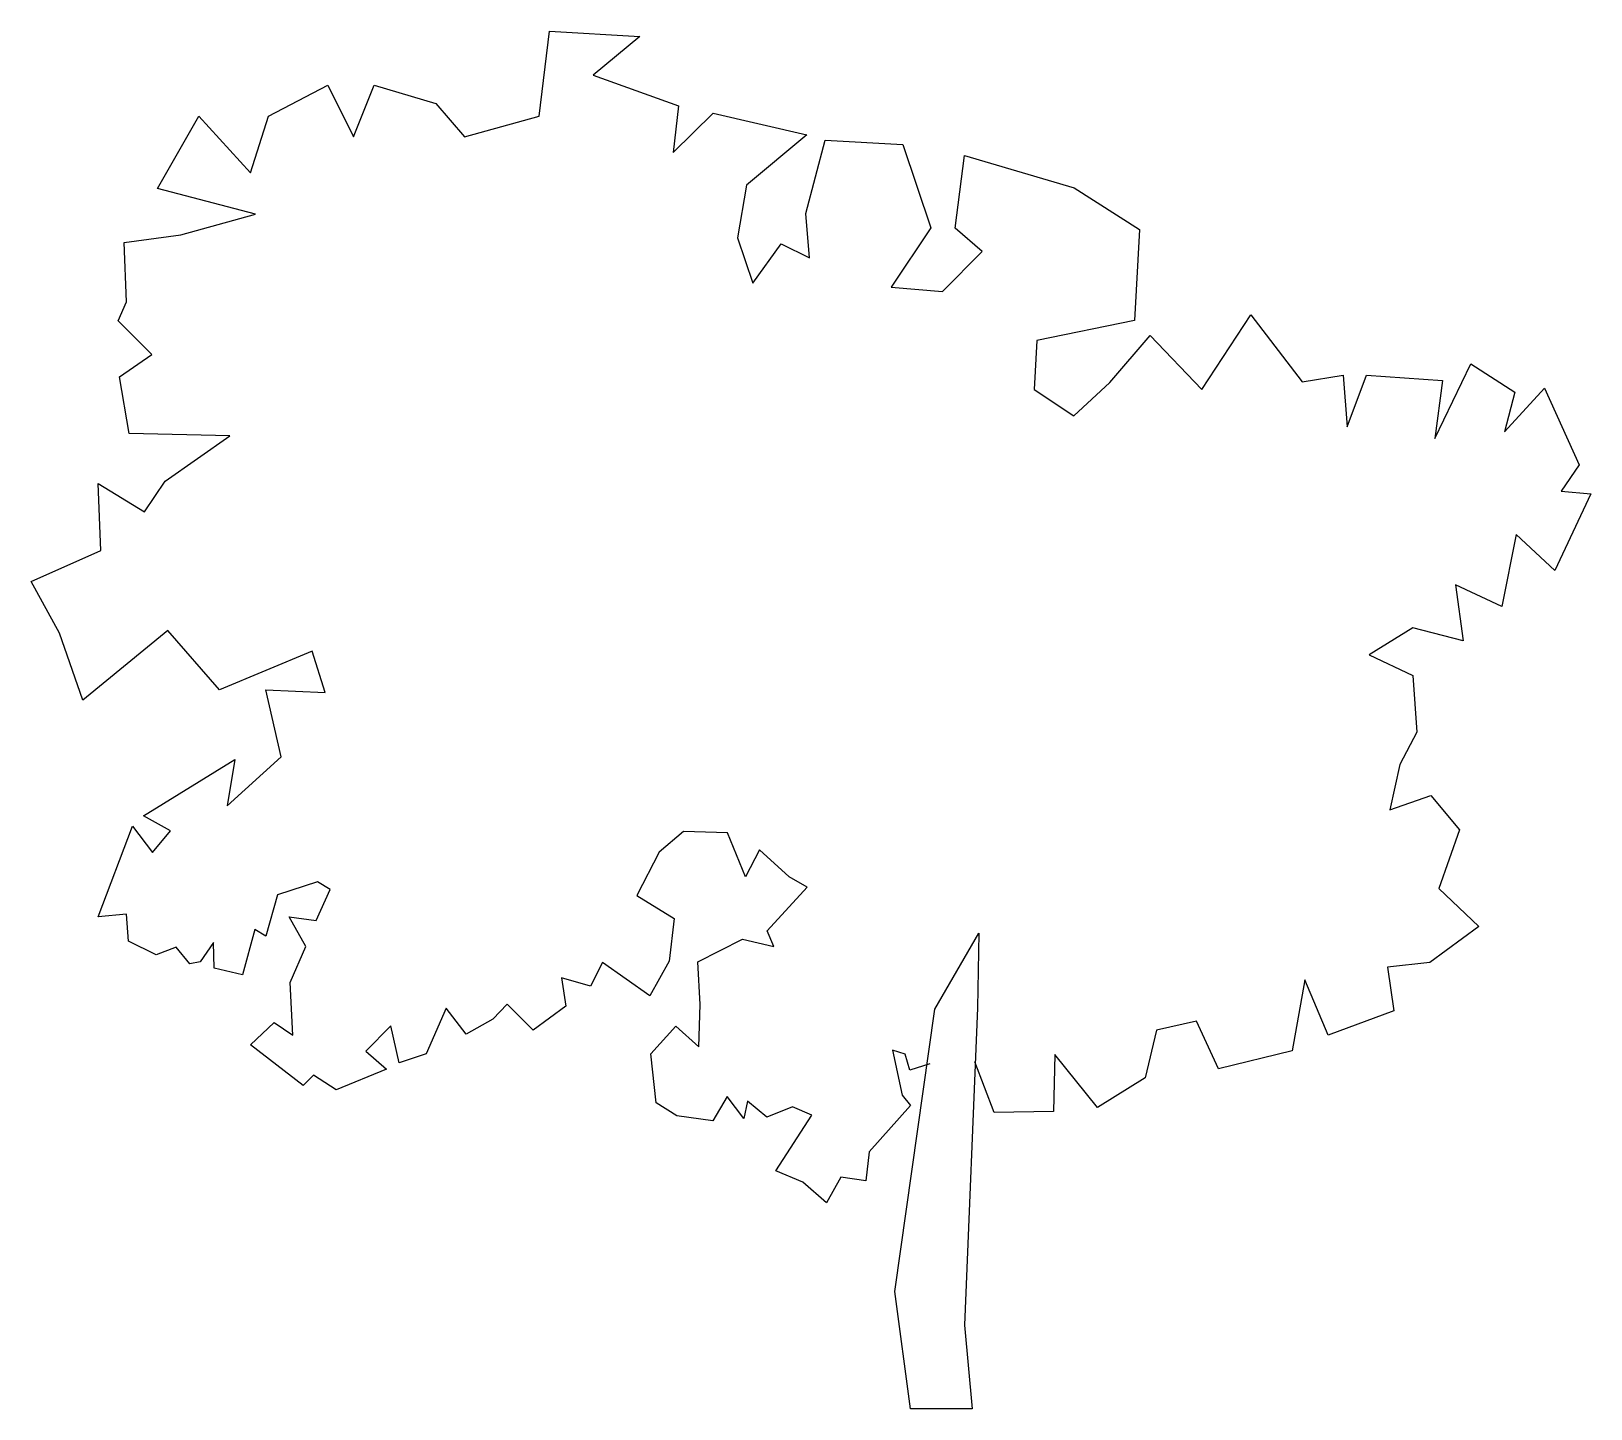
# Model space of a CAD drawing. Extents: x 1970 to 3865, y 1730 to 3405.
import ezdxf

# ---------------------------------------------------------------- set-up
doc = ezdxf.new("R2010")
doc.units = 0
doc.header["$MEASUREMENT"] = 0
doc.layers.get('0').update_dxf_attribs({"linetype": 'CONTINUOUS'})

msp = doc.modelspace()

# ---------------------------------------------------------------- linework, layer by layer
at = {"color": 7, "linetype": 'Continuous', "flags": 128}
msp.add_lwpolyline([(3061.602223, 2149.97751), (3037.31699, 2142.143564), (3031.833228, 2161.728429), (3016.165336, 2166.428797), (3027.916255, 2111.591175), (3038.100385, 2099.056861), (2987.96313, 2042.652449), (2984.046157, 2007.399692), (2953.493767, 2012.100059), (2936.259086, 1980.764275), (2907.273485, 2005.832902), (2874.370912, 2019.934005), (2918.24101, 2087.305942), (2894.739172, 2097.490072), (2863.403387, 2084.955758), (2839.901549, 2104.540623), (2835.616321, 2083.486716), (2815.24806, 2110.122135), (2798.013377, 2080.353138), (2754.143276, 2086.620295), (2729.074647, 2102.288188), (2722.80749, 2161.826183), (2752.944732, 2195.414399), (2781.146938, 2170.345772), (2782.713727, 2222.049816), (2779.580148, 2273.75386), (2834.049532, 2301.270433), (2872.020712, 2292.555331), (2864.186766, 2311.356801), (2912.757232, 2364.627635), (2890.822183, 2377.161948), (2854.786031, 2410.064522), (2837.551349, 2377.161948), (2815.6163, 2430.432782), (2762.345467, 2431.999571), (2732.576472, 2406.930943), (2705.572807, 2354.54127), (2751.009698, 2326.339062), (2744.74254, 2274.635014), (2721.2407, 2232.331702), (2664.034627, 2273.068058), (2649.150129, 2244.082456), (2613.897369, 2254.266587), (2619.381131, 2219.797221), (2579.428004, 2190.811619), (2548.092217, 2222.147405), (2530.459762, 2204.031576), (2498.340581, 2186.013499), (2474.056251, 2217.349448), (2449.770157, 2162.119957), (2416.867582, 2151.152432), (2406.683451, 2195.805928), (2376.131059, 2165.253536), (2401.199688, 2143.318485), (2340.094905, 2118.249856), (2312.676962, 2135.876409), (2300.141839, 2123.341925), (2235.903477, 2172.695788), (2264.88908, 2200.114601), (2287.608335, 2184.446875), (2284.474756, 2248.685233), (2303.276227, 2292.555331), (2282.907967, 2328.591483), (2315.810541, 2323.891115), (2333.045222, 2361.494056), (2317.37733, 2370.894792), (2268.806864, 2355.226899), (2254.705761, 2305.089644), (2241.38724, 2312.923433), (2226.503555, 2258.085968), (2192.033376, 2265.919753), (2191.249981, 2297.25554), (2174.798693, 2273.7537), (2162.264379, 2271.403516), (2145.813091, 2291.771777), (2121.527856, 2282.371041), (2087.841886, 2298.822329), (2085.492434, 2331.725028), (2051.023071, 2328.591449), (2092.542562, 2438.658279), (2116.827796, 2406.539099), (2138.762846, 2433.174517), (2105.860271, 2451.192594), (2217.102728, 2519.739734), (2207.701993, 2463.335322), (2273.50714, 2522.873312), (2254.705669, 2604.346351), (2326.777973, 2601.212773), (2311.110081, 2651.350028), (2198.301257, 2604.346351), (2135.629689, 2676.418655), (2032.2216, 2591.812037), (2004.019395, 2673.285077), (1969.550032, 2735.956645), (2054.156649, 2773.559586), (2051.023071, 2855.032626), (2107.427483, 2820.563263), (2132.49611, 2858.166204), (2210.835354, 2913.003763), (2088.625796, 2916.137342), (2076.87393, 2984.684267), (2116.043661, 3012.103078), (2075.307141, 3052.839598), (2085.492217, 3075.949842), (2082.358639, 3148.022146), (2151.297364, 3157.422881), (2242.171139, 3182.491508), (2123.095158, 3213.827293), (2173.232413, 3301.567489), (2235.903982, 3232.628763), (2257.839031, 3301.567489), (2329.911335, 3339.17043), (2361.247119, 3276.498861), (2386.315747, 3339.17043), (2461.521629, 3317.235381), (2495.990992, 3276.498861), (2586.864766, 3301.567489), (2599.39908, 3404.975577), (2709.074325, 3398.70842), (2652.669913, 3351.704744), (2756.078001, 3314.101802), (2749.810845, 3257.697391), (2798.379973, 3305.484421), (2912.375918, 3278.947036), (2838.73682, 3217.842252), (2827.769295, 3153.60389), (2846.570767, 3098.766264), (2881.041192, 3146.553157), (2915.510557, 3129.318474), (2910.809129, 3183.372887), (2934.310969, 3272.679879), (3028.699325, 3267.098126), (3062.787693, 3166.138205), (3014.596885, 3093.967877), (3076.88909, 3088.582054), (3125.459559, 3137.152523), (3092.556983, 3165.354731), (3103.90387, 3253.780377), (3237.080954, 3214.610647), (3316.607858, 3163.787942), (3310.341029, 3053.329246), (3191.645403, 3028.946165), (3188.511825, 2969.408175), (3236.701931, 2937.386836), (3280.572032, 2978.123358), (3329.522854, 3035.213322), (3392.194423, 2969.408175), (3451.732413, 3060.281949), (3514.403982, 2978.80891), (3564.161843, 2986.740588), (3568.862211, 2924.069016), (3592.374837, 2986.740645), (3684.804619, 2980.473431), (3675.403883, 2909.967912), (3719.273983, 3000.841692), (3772.544819, 2966.372327), (3760.010505, 2917.801859), (3808.580973, 2971.072695), (3850.89471, 2877.848866), (3828.960025, 2845.729606), (3864.99618, 2842.596027), (3821.125712, 2749.372141), (3774.122033, 2793.242242), (3756.88735, 2705.50204), (3700.482934, 2732.137459), (3709.873854, 2663.981933), (3648.76907, 2679.649826), (3595.498233, 2646.74725), (3648.76907, 2621.678621), (3653.469438, 2552.739891), (3633.101177, 2513.570158), (3620.566863, 2458.732531), (3670.704121, 2475.967214), (3705.551165, 2434.349745), (3680.483323, 2363.060705), (3729.053061, 2316.840538), (3669.515066, 2272.970436), (3617.811402, 2267.486549), (3625.645177, 2214.215772), (3545.738922, 2184.446775), (3517.536892, 2251.818657), (3501.868821, 2165.645303), (3412.561829, 2143.710253), (3385.926411, 2201.681458), (3337.355942, 2190.713932), (3323.25503, 2132.742676), (3265.283633, 2096.706573), (3213.579585, 2160.944935), (3212.012796, 2092.006205), (3139.940487, 2090.439416), (3116.438875, 2152.327528)], dxfattribs=at)
msp.add_lwpolyline([(3119.573444, 2217.741124), (3103.905552, 1832.310977), (3113.306287, 1730.469678), (3038.100405, 1730.469678), (3019.298934, 1873.047497), (3067.8694, 2216.174335), (3121.140229, 2308.614918), (3119.573444, 2217.741124)], close=True, dxfattribs=at)

doc.saveas('drawing.dxf')
